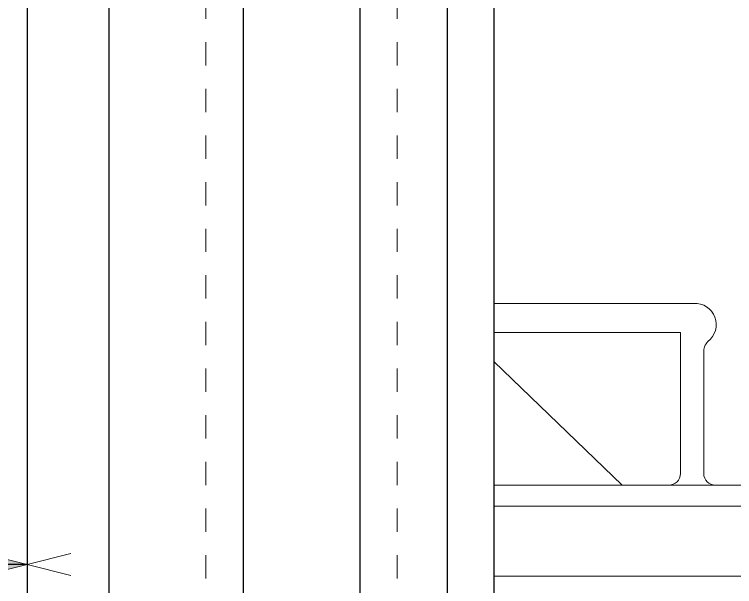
# Model space of a CAD drawing. Header units: inches. Extents: x -91.9 to -8.9, y 167.2 to 248.9.
# Drawn here: x -66.626 to -63.538, y 218.709 to 221.163 of the extents above; entities that cross this region are included whole.
import ezdxf

# ---------------------------------------------------------------- set-up
doc = ezdxf.new("R2010")
doc.units = ezdxf.units.IN
doc.header["$MEASUREMENT"] = 0
doc.linetypes.add('DASHED2', pattern=[0.375, 0.25, -0.125])
for name, color, linetype, lineweight in [('A2 Hatch', 8, 'Continuous', 9), ('DETAILS', 7, 'Continuous', 13), ('DIM', 3, 'Continuous', 13)]:
    doc.layers.add(name, color=color, linetype=linetype, lineweight=lineweight)
doc.styles.add('ARCTEXT', font='arctext.shx', dxfattribs={"width": 0.85})
doc.dimstyles.new('ARCTEXT1-4', dxfattribs={"dimtxt": 4, "dimasz": 2, "dimexe": 2, "dimexo": 2, "dimgap": 2, "dimtad": 1, "dimdec": 4, "dimzin": 3, "dimdsep": 46, "dimlunit": 4, "dimtxsty": 'ARCTEXT', "dimblk": 'ARCHTICK', "dimcen": 2, "dimaunit": 1, "dimadec": 0, "dimazin": 0, "dimtfac": 1, "dimtdec": 4, "dimtmove": 2, "dimatfit": 3, "dimldrblk": 'arrow', "dimfxl": 1, "dimtolj": 1, "dimtzin": 0, "dimarcsym": 0})

# ---------------------------------------------------------------- blocks, each defined once
blk = doc.blocks.new('_ArchTick')
at = {"color": 0, "linetype": 'ByBlock', "const_width": 0.15}
blk.add_lwpolyline([(-0.5, -0.5), (0.5, 0.5)], dxfattribs=at)
blk = doc.blocks.new('arrow')
at = {"layer": 'DIM'}
blk.add_hatch(color=253, dxfattribs=at).paths.add_polyline_path([(-2, 0.5), (-2, -0.5), (0, 0)])
at = {"layer": 'DIM', "lineweight": 9}
for points in [[(-2, 0.9832), (-2, 0.5), (-2.4688, 0.6172)], [(0.3743, 0.0936), (0, 0)], [(0.3743, -0.0936), (0, 0)], [(-2, -0.9832), (-2, -0.5), (-2.4688, -0.6172)]]:
    blk.add_lwpolyline(points, dxfattribs=at)
at = {"layer": 'DIM', "lineweight": 15}
blk.add_lwpolyline([(0, 0), (-2, -0.5), (-2, 0.5), (0, 0)], dxfattribs=at)

msp = doc.modelspace()

# ---------------------------------------------------------------- linework, layer by layer
at = {"color": 1}
for p, q in [((-66.2204, 222.6437), (-66.2204, 210.1437)), ((-65.6454, 222.6437), (-65.6454, 210.1437)), ((-65.1454, 222.6437), (-65.1454, 210.1437)), ((-64.5704, 222.6437), (-64.5704, 210.1437)), ((-64.7704, 222.3937), (-64.7704, 210.1437)), ((-66.5704, 222.1437), (-66.5704, 210.1437))]:
    msp.add_line(p, q, dxfattribs=at)
at = {"layer": 'A2 Hatch', "linetype": 'DASHED2', "ltscale": 0.15}
for p, q in [((-65.8054, 222.6437), (-65.8054, 210.1437)), ((-64.9854, 222.6437), (-64.9854, 210.1437))]:
    msp.add_line(p, q, dxfattribs=at)
at = {"layer": 'DETAILS', "color": 6, "lineweight": 20}
for p, q in [((-63.7024, 219.923), (-64.5704, 219.923)), ((-63.7704, 219.798), (-64.5704, 219.798)), ((-63.7704, 219.1937), (-63.7704, 219.798)), ((-63.6704, 219.1937), (-63.6704, 219.7116)), ((-64.0204, 219.1437), (-64.5704, 219.6739)), ((-64.5704, 219.1437), (-64.0204, 219.1437)), ((-63.8204, 219.1437), (-64.5704, 219.1437)), ((-64.5704, 219.1437), (-60.5704, 219.1437)), ((-63.8204, 219.1437), (-63.6204, 219.1437)), ((-63.0704, 219.1437), (-63.6204, 219.1437)), ((-60.5704, 219.0537), (-64.5704, 219.0537)), ((-60.5704, 218.7537), (-64.5704, 218.7537))]:
    msp.add_line(p, q, dxfattribs=at)
for centre, radius, start, end in [((-63.7079, 219.832), 0.0912, 307.4863, 93.4766), ((-63.6086, 219.7158), 0.0619, 134.9903, 183.9263), ((-63.8204, 219.1937), 0.05, 270, 0), ((-63.6204, 219.1937), 0.05, 180, 270)]:
    msp.add_arc(centre, radius, start, end, dxfattribs=at)

# ---------------------------------------------------------------- leaders
at = {"layer": 'DIM'}
msp.add_leader([(-66.5704, 218.8037), (-74.9742, 218.8044), (-80.7267, 218.8044)], dimstyle='ARCTEXT1-4', override={"dimasz": 0.5, "dimtad": 0}, dxfattribs=at)

doc.saveas('drawing.dxf')
